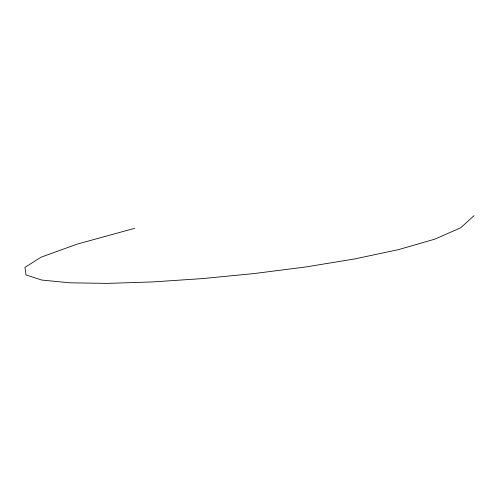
<?xml version="1.0" encoding="UTF-8"?>
<svg xmlns="http://www.w3.org/2000/svg" width="499" height="499" viewBox="0 0 499 499"><rect width="100%" height="100%" fill="white"/><g stroke="black" fill="none" stroke-linecap="round" stroke-linejoin="round"><path stroke-width="0.75" d="M474.05 215.612L460.664 227.818L434.648 239.214L398.483 249.637L354.658 258.944L305.644 266.977L253.935 273.589L202.008 278.629L152.345 281.947L107.435 283.388L69.754 282.808L41.791 280.051L26.029 274.961L24.95 267.395L41.037 257.203L76.765 244.229L134.63 228.324"/></g></svg>
